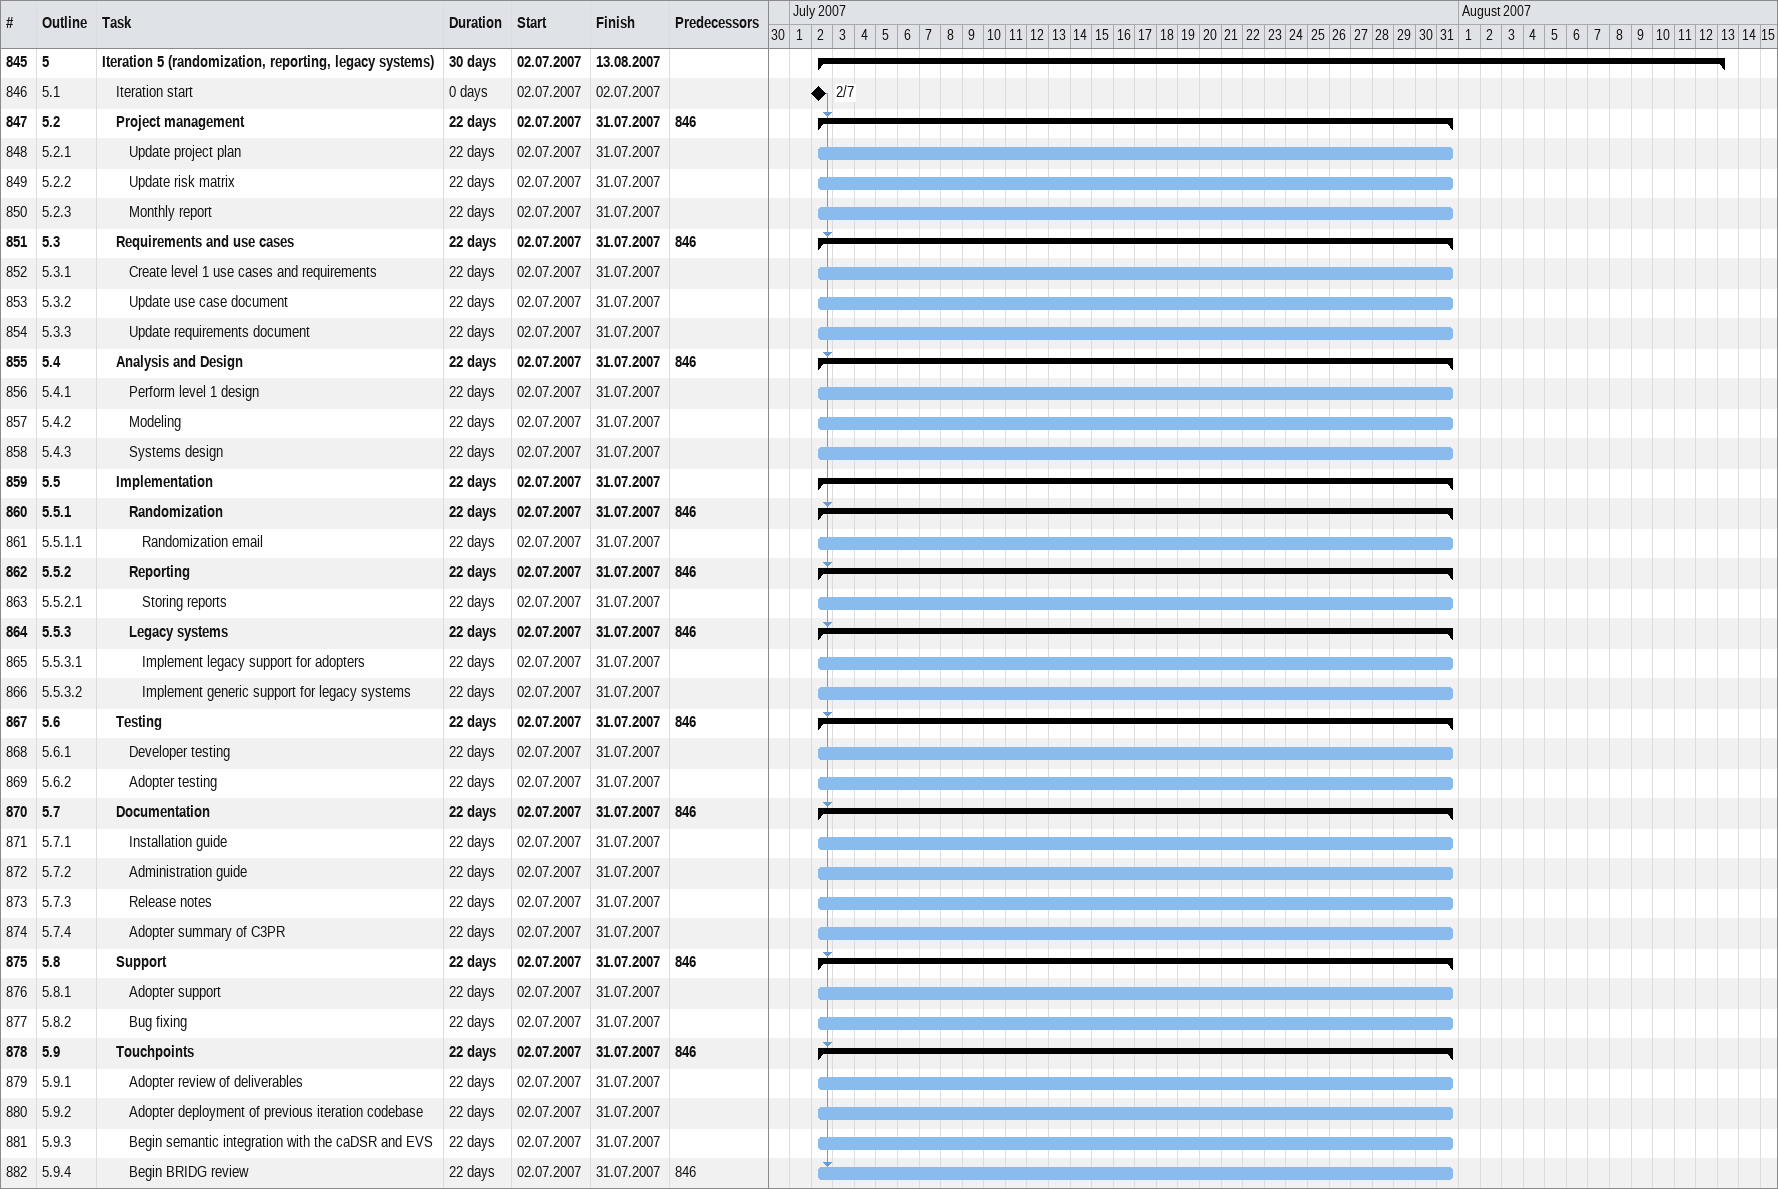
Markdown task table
| ID | WBS | Task | Duration | Start | Finish | Predecessors |
|---|---|---|---|---|---|---|
| 845 | 5 | **Iteration 5 (randomization, reporting, legacy systems)** | 30d | 2007-07-02 | 2007-08-13 |  |
| 846 | 5.1 | Iteration start | 0d | 2007-07-02 | 2007-07-02 |  |
| 847 | 5.2 | **Project management** | 22d | 2007-07-02 | 2007-07-31 | 846 |
| 848 | 5.2.1 | Update project plan | 22d | 2007-07-02 | 2007-07-31 |  |
| 849 | 5.2.2 | Update risk matrix | 22d | 2007-07-02 | 2007-07-31 |  |
| 850 | 5.2.3 | Monthly report | 22d | 2007-07-02 | 2007-07-31 |  |
| 851 | 5.3 | **Requirements and use cases** | 22d | 2007-07-02 | 2007-07-31 | 846 |
| 852 | 5.3.1 | Create level 1 use cases and requirements | 22d | 2007-07-02 | 2007-07-31 |  |
| 853 | 5.3.2 | Update use case document | 22d | 2007-07-02 | 2007-07-31 |  |
| 854 | 5.3.3 | Update requirements document | 22d | 2007-07-02 | 2007-07-31 |  |
| 855 | 5.4 | **Analysis and Design** | 22d | 2007-07-02 | 2007-07-31 | 846 |
| 856 | 5.4.1 | Perform level 1 design | 22d | 2007-07-02 | 2007-07-31 |  |
| 857 | 5.4.2 | Modeling | 22d | 2007-07-02 | 2007-07-31 |  |
| 858 | 5.4.3 | Systems design | 22d | 2007-07-02 | 2007-07-31 |  |
| 859 | 5.5 | **Implementation** | 22d | 2007-07-02 | 2007-07-31 |  |
| 860 | 5.5.1 | **Randomization** | 22d | 2007-07-02 | 2007-07-31 | 846 |
| 861 | 5.5.1.1 | Randomization email | 22d | 2007-07-02 | 2007-07-31 |  |
| 862 | 5.5.2 | **Reporting** | 22d | 2007-07-02 | 2007-07-31 | 846 |
| 863 | 5.5.2.1 | Storing reports | 22d | 2007-07-02 | 2007-07-31 |  |
| 864 | 5.5.3 | **Legacy systems** | 22d | 2007-07-02 | 2007-07-31 | 846 |
| 865 | 5.5.3.1 | Implement legacy support for adopters | 22d | 2007-07-02 | 2007-07-31 |  |
| 866 | 5.5.3.2 | Implement generic support for legacy systems | 22d | 2007-07-02 | 2007-07-31 |  |
| 867 | 5.6 | **Testing** | 22d | 2007-07-02 | 2007-07-31 | 846 |
| 868 | 5.6.1 | Developer testing | 22d | 2007-07-02 | 2007-07-31 |  |
| 869 | 5.6.2 | Adopter testing | 22d | 2007-07-02 | 2007-07-31 |  |
| 870 | 5.7 | **Documentation** | 22d | 2007-07-02 | 2007-07-31 | 846 |
| 871 | 5.7.1 | Installation guide | 22d | 2007-07-02 | 2007-07-31 |  |
| 872 | 5.7.2 | Administration guide | 22d | 2007-07-02 | 2007-07-31 |  |
| 873 | 5.7.3 | Release notes | 22d | 2007-07-02 | 2007-07-31 |  |
| 874 | 5.7.4 | Adopter summary of C3PR | 22d | 2007-07-02 | 2007-07-31 |  |
| 875 | 5.8 | **Support** | 22d | 2007-07-02 | 2007-07-31 | 846 |
| 876 | 5.8.1 | Adopter support | 22d | 2007-07-02 | 2007-07-31 |  |
| 877 | 5.8.2 | Bug fixing | 22d | 2007-07-02 | 2007-07-31 |  |
| 878 | 5.9 | **Touchpoints** | 22d | 2007-07-02 | 2007-07-31 | 846 |
| 879 | 5.9.1 | Adopter review of deliverables | 22d | 2007-07-02 | 2007-07-31 |  |
| 880 | 5.9.2 | Adopter deployment of previous iteration codebase | 22d | 2007-07-02 | 2007-07-31 |  |
| 881 | 5.9.3 | Begin semantic integration with the caDSR and EVS | 22d | 2007-07-02 | 2007-07-31 |  |
| 882 | 5.9.4 | Begin BRIDG review | 22d | 2007-07-02 | 2007-07-31 | 846 |
